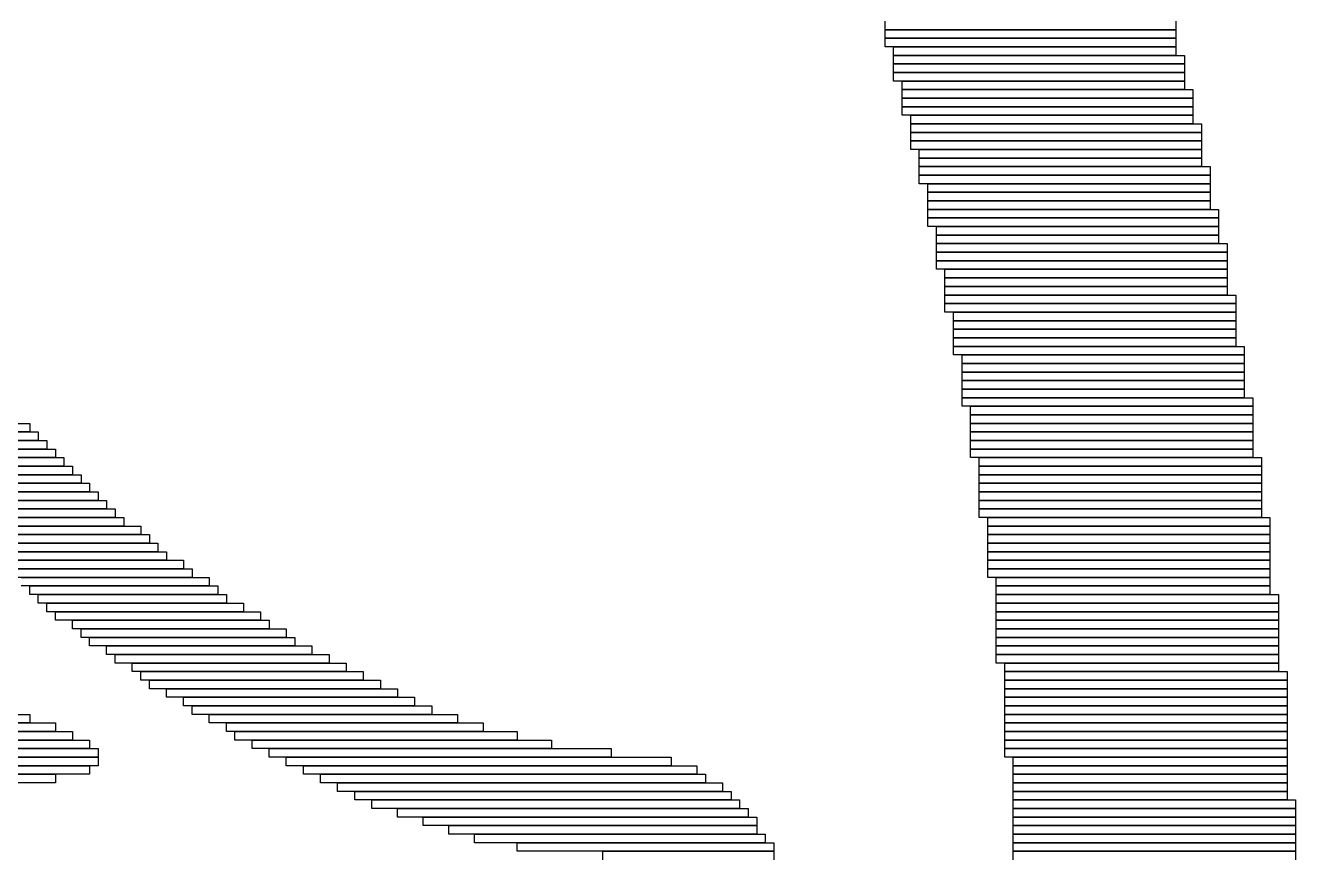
# Model space of a CAD drawing. Extents: x 24 to 1007, y 0 to 1020.
# Drawn here: x 858.5 to 1007, y 535.5 to 632.5 of the extents above; entities that cross this region are included whole.
import ezdxf

# ---------------------------------------------------------------- set-up
doc = ezdxf.new("R2010")
doc.units = 0

msp = doc.modelspace()

# ---------------------------------------------------------------- linework, layer by layer
for p, q in [((959, 632), (959, 633)), ((993, 633), (993, 632)), ((993, 632), (959, 632)), ((959, 632), (993, 632)), ((959, 631), (959, 632)), ((993, 632), (993, 631)), ((993, 631), (959, 631)), ((959, 631), (993, 631)), ((959, 630), (959, 631)), ((993, 630), (959, 630)), ((960, 630), (993, 630)), ((960, 629), (960, 630)), ((993, 631), (993, 630)), ((993, 630), (993, 629)), ((993, 629), (960, 629)), ((960, 629), (994, 629)), ((960, 628), (960, 629)), ((994, 629), (994, 628)), ((994, 628), (960, 628)), ((960, 628), (994, 628)), ((960, 627), (960, 628)), ((994, 627), (960, 627)), ((960, 627), (994, 627)), ((960, 626), (960, 627)), ((994, 628), (994, 627)), ((994, 627), (994, 626)), ((994, 626), (960, 626)), ((961, 626), (994, 626)), ((961, 625), (961, 626)), ((994, 626), (994, 625)), ((994, 625), (961, 625)), ((961, 625), (995, 625)), ((961, 624), (961, 625)), ((995, 624), (961, 624)), ((961, 624), (995, 624)), ((961, 623), (961, 624)), ((995, 625), (995, 624)), ((995, 624), (995, 623)), ((995, 623), (961, 623)), ((961, 623), (995, 623)), ((961, 622), (961, 623)), ((995, 623), (995, 622)), ((995, 622), (961, 622)), ((962, 622), (995, 622)), ((962, 621), (962, 622)), ((995, 621), (962, 621)), ((962, 621), (996, 621)), ((962, 620), (962, 621)), ((995, 622), (995, 621)), ((996, 621), (996, 620)), ((996, 620), (962, 620)), ((962, 620), (996, 620)), ((962, 619), (962, 620)), ((996, 620), (996, 619)), ((996, 619), (962, 619)), ((962, 619), (996, 619)), ((962, 618), (962, 619)), ((996, 618), (962, 618)), ((963, 618), (996, 618)), ((963, 617), (963, 618)), ((996, 619), (996, 618)), ((996, 618), (996, 617)), ((996, 617), (963, 617)), ((963, 617), (996, 617)), ((963, 616), (963, 617)), ((996, 617), (996, 616)), ((996, 616), (963, 616)), ((963, 616), (997, 616)), ((963, 615), (963, 616)), ((997, 615), (963, 615)), ((963, 615), (997, 615)), ((963, 614), (963, 615)), ((997, 616), (997, 615)), ((997, 615), (997, 614)), ((997, 614), (963, 614)), ((964, 614), (997, 614)), ((964, 613), (964, 614)), ((997, 614), (997, 613)), ((997, 613), (964, 613)), ((964, 613), (997, 613)), ((964, 612), (964, 613)), ((997, 612), (964, 612)), ((964, 612), (997, 612)), ((964, 611), (964, 612)), ((997, 613), (997, 612)), ((997, 612), (997, 611)), ((997, 611), (964, 611)), ((964, 611), (998, 611)), ((964, 610), (964, 611)), ((998, 611), (998, 610)), ((998, 610), (964, 610)), ((964, 610), (998, 610)), ((964, 609), (964, 610)), ((998, 609), (964, 609)), ((965, 609), (998, 609)), ((965, 608), (965, 609)), ((998, 610), (998, 609)), ((998, 609), (998, 608)), ((998, 608), (965, 608)), ((965, 608), (998, 608)), ((965, 607), (965, 608)), ((998, 608), (998, 607)), ((998, 607), (965, 607)), ((965, 607), (999, 607)), ((965, 606), (965, 607)), ((999, 606), (965, 606)), ((965, 606), (999, 606)), ((965, 605), (965, 606)), ((999, 607), (999, 606)), ((999, 606), (999, 605)), ((999, 605), (965, 605)), ((965, 605), (999, 605)), ((965, 604), (965, 605)), ((999, 605), (999, 604)), ((999, 604), (965, 604)), ((966, 604), (999, 604)), ((966, 603), (966, 604)), ((999, 603), (966, 603)), ((966, 603), (999, 603)), ((966, 602), (966, 603)), ((999, 604), (999, 603)), ((999, 603), (999, 602)), ((999, 602), (966, 602)), ((966, 602), (999, 602)), ((966, 601), (966, 602)), ((999, 602), (999, 601)), ((999, 601), (966, 601)), ((966, 601), (1000, 601)), ((966, 600), (966, 601)), ((1000, 600), (966, 600)), ((966, 600), (1000, 600)), ((966, 599), (966, 600)), ((1000, 601), (1000, 600)), ((1000, 600), (1000, 599)), ((1000, 599), (966, 599)), ((967, 599), (1000, 599)), ((967, 598), (967, 599)), ((1000, 599), (1000, 598)), ((1000, 598), (967, 598)), ((967, 598), (1000, 598)), ((967, 597), (967, 598)), ((1000, 597), (967, 597)), ((967, 597), (1000, 597)), ((967, 596), (967, 597)), ((1000, 598), (1000, 597)), ((1000, 597), (1000, 596)), ((1000, 596), (967, 596)), ((967, 596), (1000, 596)), ((967, 595), (967, 596)), ((1000, 596), (1000, 595)), ((1000, 595), (967, 595)), ((967, 595), (1001, 595)), ((967, 594), (967, 595)), ((1001, 594), (967, 594)), ((968, 594), (1001, 594)), ((968, 593), (968, 594)), ((1001, 595), (1001, 594)), ((1001, 594), (1001, 593)), ((1001, 593), (968, 593)), ((968, 593), (1001, 593)), ((968, 592), (968, 593)), ((1001, 593), (1001, 592)), ((1001, 592), (968, 592)), ((968, 592), (1001, 592)), ((968, 591), (968, 592)), ((1001, 592), (1001, 591)), ((1001, 591), (968, 591)), ((968, 591), (1001, 591)), ((968, 590), (968, 591)), ((1001, 590), (968, 590)), ((968, 590), (1001, 590)), ((968, 589), (968, 590)), ((1001, 591), (1001, 590)), ((1001, 590), (1001, 589)), ((1001, 589), (968, 589)), ((968, 589), (1002, 589)), ((968, 588), (968, 589)), ((1002, 589), (1002, 588)), ((1002, 588), (968, 588)), ((969, 588), (1002, 588)), ((969, 587), (969, 588)), ((1002, 587), (969, 587)), ((969, 587), (1002, 587)), ((969, 586), (969, 587)), ((1002, 588), (1002, 587)), ((1002, 587), (1002, 586)), ((841, 586), (859, 586)), ((859, 586), (859, 585)), ((1002, 586), (969, 586)), ((969, 586), (1002, 586)), ((969, 585), (969, 586)), ((1002, 586), (1002, 585)), ((859, 585), (841, 585)), ((842, 585), (860, 585)), ((860, 584), (842, 584)), ((843, 584), (861, 584)), ((860, 585), (860, 584)), ((861, 584), (861, 583)), ((1002, 585), (969, 585)), ((969, 585), (1002, 585)), ((969, 584), (969, 585)), ((1002, 584), (969, 584)), ((969, 584), (1002, 584)), ((969, 583), (969, 584)), ((1002, 585), (1002, 584)), ((1002, 584), (1002, 583)), ((861, 583), (843, 583)), ((843, 583), (862, 583)), ((862, 583), (862, 582)), ((1002, 583), (969, 583)), ((969, 583), (1002, 583)), ((969, 582), (969, 583)), ((1002, 583), (1002, 582)), ((862, 582), (843, 582)), ((844, 582), (863, 582)), ((863, 581), (844, 581)), ((845, 581), (864, 581)), ((863, 582), (863, 581)), ((864, 581), (864, 580)), ((1002, 582), (969, 582)), ((970, 582), (1003, 582)), ((970, 581), (970, 582)), ((1003, 581), (970, 581)), ((970, 581), (1003, 581)), ((970, 580), (970, 581)), ((1003, 582), (1003, 581)), ((1003, 581), (1003, 580)), ((864, 580), (845, 580)), ((846, 580), (865, 580)), ((865, 580), (865, 579)), ((1003, 580), (970, 580)), ((970, 580), (1003, 580)), ((970, 579), (970, 580)), ((1003, 580), (1003, 579)), ((865, 579), (846, 579)), ((847, 579), (866, 579)), ((866, 578), (847, 578)), ((847, 578), (867, 578)), ((866, 579), (866, 578)), ((867, 578), (867, 577)), ((1003, 579), (970, 579)), ((970, 579), (1003, 579)), ((970, 578), (970, 579)), ((1003, 578), (970, 578)), ((970, 578), (1003, 578)), ((970, 577), (970, 578)), ((1003, 579), (1003, 578)), ((1003, 578), (1003, 577)), ((867, 577), (847, 577)), ((848, 577), (868, 577)), ((868, 577), (868, 576)), ((1003, 577), (970, 577)), ((970, 577), (1003, 577)), ((970, 576), (970, 577)), ((1003, 577), (1003, 576)), ((868, 576), (848, 576)), ((849, 576), (869, 576)), ((869, 575), (849, 575)), ((850, 575), (870, 575)), ((869, 576), (869, 575)), ((870, 575), (870, 574)), ((1003, 576), (970, 576)), ((970, 576), (1003, 576)), ((970, 575), (970, 576)), ((1003, 575), (970, 575)), ((971, 575), (1004, 575)), ((971, 574), (971, 575)), ((1003, 576), (1003, 575)), ((1004, 575), (1004, 574)), ((870, 574), (850, 574)), ((851, 574), (872, 574)), ((872, 574), (872, 573)), ((1004, 574), (971, 574)), ((971, 574), (1004, 574)), ((971, 573), (971, 574)), ((1004, 574), (1004, 573)), ((872, 573), (851, 573)), ((852, 573), (873, 573)), ((873, 572), (852, 572)), ((853, 572), (874, 572)), ((873, 573), (873, 572)), ((874, 572), (874, 571)), ((1004, 573), (971, 573)), ((971, 573), (1004, 573)), ((971, 572), (971, 573)), ((1004, 572), (971, 572)), ((971, 572), (1004, 572)), ((971, 571), (971, 572)), ((1004, 573), (1004, 572)), ((1004, 572), (1004, 571)), ((874, 571), (853, 571)), ((854, 571), (875, 571)), ((875, 571), (875, 570)), ((1004, 571), (971, 571)), ((971, 571), (1004, 571)), ((971, 570), (971, 571)), ((1004, 571), (1004, 570)), ((875, 570), (854, 570)), ((855, 570), (877, 570)), ((877, 569), (855, 569)), ((857, 569), (878, 569)), ((877, 570), (877, 569)), ((878, 569), (878, 568)), ((1004, 570), (971, 570)), ((971, 570), (1004, 570)), ((971, 569), (971, 570)), ((1004, 569), (971, 569)), ((971, 569), (1004, 569)), ((971, 568), (971, 569)), ((1004, 570), (1004, 569)), ((1004, 569), (1004, 568)), ((878, 568), (857, 568)), ((858, 568), (880, 568)), ((880, 568), (880, 567)), ((1004, 568), (971, 568)), ((972, 568), (1004, 568)), ((972, 567), (972, 568)), ((1004, 568), (1004, 567)), ((880, 567), (858, 567)), ((859, 567), (881, 567)), ((859, 566), (859, 567)), ((881, 566), (859, 566)), ((860, 566), (882, 566)), ((860, 565), (860, 566)), ((881, 567), (881, 566)), ((882, 566), (882, 565)), ((1004, 567), (972, 567)), ((972, 567), (1004, 567)), ((972, 566), (972, 567)), ((1004, 566), (972, 566)), ((972, 566), (1005, 566)), ((972, 565), (972, 566)), ((1004, 567), (1004, 566)), ((1005, 566), (1005, 565)), ((882, 565), (860, 565)), ((861, 565), (884, 565)), ((861, 564), (861, 565)), ((884, 565), (884, 564)), ((1005, 565), (972, 565)), ((972, 565), (1005, 565)), ((972, 564), (972, 565)), ((1005, 565), (1005, 564)), ((884, 564), (861, 564)), ((862, 564), (886, 564)), ((862, 563), (862, 564)), ((886, 563), (862, 563)), ((864, 563), (887, 563)), ((864, 562), (864, 563)), ((886, 564), (886, 563)), ((887, 563), (887, 562)), ((1005, 564), (972, 564)), ((972, 564), (1005, 564)), ((972, 563), (972, 564)), ((1005, 563), (972, 563)), ((972, 563), (1005, 563)), ((972, 562), (972, 563)), ((1005, 564), (1005, 563)), ((1005, 563), (1005, 562)), ((887, 562), (864, 562)), ((865, 562), (889, 562)), ((865, 561), (865, 562)), ((889, 562), (889, 561)), ((1005, 562), (972, 562)), ((972, 562), (1005, 562)), ((972, 561), (972, 562)), ((1005, 562), (1005, 561)), ((889, 561), (865, 561)), ((866, 561), (890, 561)), ((866, 560), (866, 561)), ((890, 560), (866, 560)), ((868, 560), (892, 560)), ((868, 559), (868, 560)), ((890, 561), (890, 560)), ((892, 560), (892, 559)), ((1005, 561), (972, 561)), ((972, 561), (1005, 561)), ((972, 560), (972, 561)), ((1005, 560), (972, 560)), ((972, 560), (1005, 560)), ((972, 559), (972, 560)), ((1005, 561), (1005, 560)), ((1005, 560), (1005, 559)), ((892, 559), (868, 559)), ((869, 559), (894, 559)), ((869, 558), (869, 559)), ((894, 559), (894, 558)), ((1005, 559), (972, 559)), ((972, 559), (1005, 559)), ((972, 558), (972, 559)), ((1005, 559), (1005, 558)), ((894, 558), (869, 558)), ((871, 558), (896, 558)), ((871, 557), (871, 558)), ((896, 557), (871, 557)), ((872, 557), (898, 557)), ((872, 556), (872, 557)), ((896, 558), (896, 557)), ((898, 557), (898, 556)), ((1005, 558), (972, 558)), ((973, 558), (1005, 558)), ((973, 557), (973, 558)), ((1005, 557), (973, 557)), ((973, 557), (1006, 557)), ((973, 556), (973, 557)), ((1005, 558), (1005, 557)), ((1006, 557), (1006, 556)), ((898, 556), (872, 556)), ((873, 556), (900, 556)), ((873, 555), (873, 556)), ((900, 556), (900, 555)), ((1006, 556), (973, 556)), ((973, 556), (1006, 556)), ((973, 555), (973, 556)), ((1006, 556), (1006, 555)), ((900, 555), (873, 555)), ((875, 555), (902, 555)), ((875, 554), (875, 555)), ((902, 554), (875, 554)), ((877, 554), (904, 554)), ((877, 553), (877, 554)), ((902, 555), (902, 554)), ((904, 554), (904, 553)), ((1006, 555), (973, 555)), ((973, 555), (1006, 555)), ((973, 554), (973, 555)), ((1006, 554), (973, 554)), ((973, 554), (1006, 554)), ((973, 553), (973, 554)), ((1006, 555), (1006, 554)), ((1006, 554), (1006, 553)), ((904, 553), (877, 553)), ((878, 553), (906, 553)), ((878, 552), (878, 553)), ((906, 553), (906, 552)), ((1006, 553), (973, 553)), ((973, 553), (1006, 553)), ((973, 552), (973, 553)), ((1006, 553), (1006, 552)), ((809, 552), (859, 552)), ((859, 551), (809, 551)), ((811, 551), (862, 551)), ((859, 552), (859, 551)), ((862, 551), (862, 550)), ((906, 552), (878, 552)), ((880, 552), (909, 552)), ((880, 551), (880, 552)), ((909, 551), (880, 551)), ((882, 551), (912, 551)), ((882, 550), (882, 551)), ((909, 552), (909, 551)), ((912, 551), (912, 550)), ((1006, 552), (973, 552)), ((973, 552), (1006, 552)), ((973, 551), (973, 552)), ((1006, 551), (973, 551)), ((973, 551), (1006, 551)), ((973, 550), (973, 551)), ((1006, 552), (1006, 551)), ((1006, 551), (1006, 550)), ((862, 550), (811, 550)), ((813, 550), (864, 550)), ((864, 550), (864, 549)), ((912, 550), (882, 550)), ((883, 550), (916, 550)), ((883, 549), (883, 550)), ((916, 550), (916, 549)), ((1006, 550), (973, 550)), ((973, 550), (1006, 550)), ((973, 549), (973, 550)), ((1006, 550), (1006, 549)), ((864, 549), (813, 549)), ((814, 549), (866, 549)), ((866, 548), (814, 548)), ((817, 548), (867, 548)), ((866, 549), (866, 548)), ((867, 548), (867, 547)), ((916, 549), (883, 549)), ((885, 549), (920, 549)), ((885, 548), (885, 549)), ((920, 548), (885, 548)), ((887, 548), (927, 548)), ((887, 547), (887, 548)), ((920, 549), (920, 548)), ((927, 548), (927, 547)), ((1006, 549), (973, 549)), ((973, 549), (1006, 549)), ((973, 548), (973, 549)), ((1006, 548), (973, 548)), ((973, 548), (1006, 548)), ((973, 547), (973, 548)), ((1006, 549), (1006, 548)), ((1006, 548), (1006, 547)), ((867, 547), (817, 547)), ((819, 547), (867, 547)), ((867, 547), (867, 546)), ((927, 547), (887, 547)), ((889, 547), (934, 547)), ((889, 546), (889, 547)), ((934, 547), (934, 546)), ((1006, 547), (973, 547)), ((974, 547), (1006, 547)), ((974, 546), (974, 547)), ((1006, 547), (1006, 546)), ((867, 546), (819, 546)), ((821, 546), (866, 546)), ((866, 545), (821, 545)), ((825, 545), (862, 545)), ((862, 545), (862, 544)), ((866, 546), (866, 545)), ((934, 546), (889, 546)), ((891, 546), (937, 546)), ((891, 545), (891, 546)), ((937, 545), (891, 545)), ((893, 545), (938, 545)), ((893, 544), (893, 545)), ((937, 546), (937, 545)), ((938, 545), (938, 544)), ((1006, 546), (974, 546)), ((974, 546), (1006, 546)), ((974, 545), (974, 546)), ((1006, 545), (974, 545)), ((974, 545), (1006, 545)), ((974, 544), (974, 545)), ((1006, 546), (1006, 545)), ((1006, 545), (1006, 544)), ((862, 544), (825, 544)), ((938, 544), (893, 544)), ((895, 544), (940, 544)), ((895, 543), (895, 544)), ((940, 544), (940, 543)), ((1006, 544), (974, 544)), ((974, 544), (1006, 544)), ((974, 543), (974, 544)), ((1006, 544), (1006, 543)), ((940, 543), (895, 543)), ((897, 543), (941, 543)), ((897, 542), (897, 543)), ((941, 543), (941, 542)), ((1006, 543), (974, 543)), ((974, 543), (1006, 543)), ((974, 542), (974, 543)), ((1006, 543), (1006, 542)), ((941, 542), (897, 542)), ((899, 542), (942, 542)), ((899, 541), (899, 542)), ((942, 541), (899, 541)), ((902, 541), (943, 541)), ((902, 540), (902, 541)), ((942, 542), (942, 541)), ((943, 541), (943, 540)), ((1006, 542), (974, 542)), ((974, 542), (1007, 542)), ((974, 541), (974, 542)), ((1007, 541), (974, 541)), ((974, 541), (1007, 541)), ((974, 540), (974, 541)), ((1007, 542), (1007, 541)), ((1007, 541), (1007, 540)), ((943, 540), (902, 540)), ((905, 540), (944, 540)), ((905, 539), (905, 540)), ((944, 540), (944, 539)), ((1007, 540), (974, 540)), ((974, 540), (1007, 540)), ((974, 539), (974, 540)), ((1007, 540), (1007, 539)), ((944, 539), (905, 539)), ((908, 539), (944, 539)), ((908, 538), (908, 539)), ((944, 538), (908, 538)), ((911, 538), (945, 538)), ((911, 537), (911, 538)), ((944, 539), (944, 538)), ((945, 538), (945, 537)), ((1007, 539), (974, 539)), ((974, 539), (1007, 539)), ((974, 538), (974, 539)), ((1007, 538), (974, 538)), ((974, 538), (1007, 538)), ((974, 537), (974, 538)), ((1007, 539), (1007, 538)), ((1007, 538), (1007, 537)), ((945, 537), (911, 537)), ((916, 537), (946, 537)), ((916, 536), (916, 537)), ((946, 537), (946, 536)), ((1007, 537), (974, 537)), ((974, 537), (1007, 537)), ((974, 536), (974, 537)), ((1007, 537), (1007, 536)), ((946, 536), (916, 536)), ((926, 536), (946, 536)), ((926, 535), (926, 536)), ((946, 536), (946, 535)), ((1007, 536), (974, 536)), ((974, 536), (1007, 536)), ((974, 535), (974, 536)), ((1007, 536), (1007, 535))]:
    msp.add_line(p, q)

doc.saveas('drawing.dxf')
